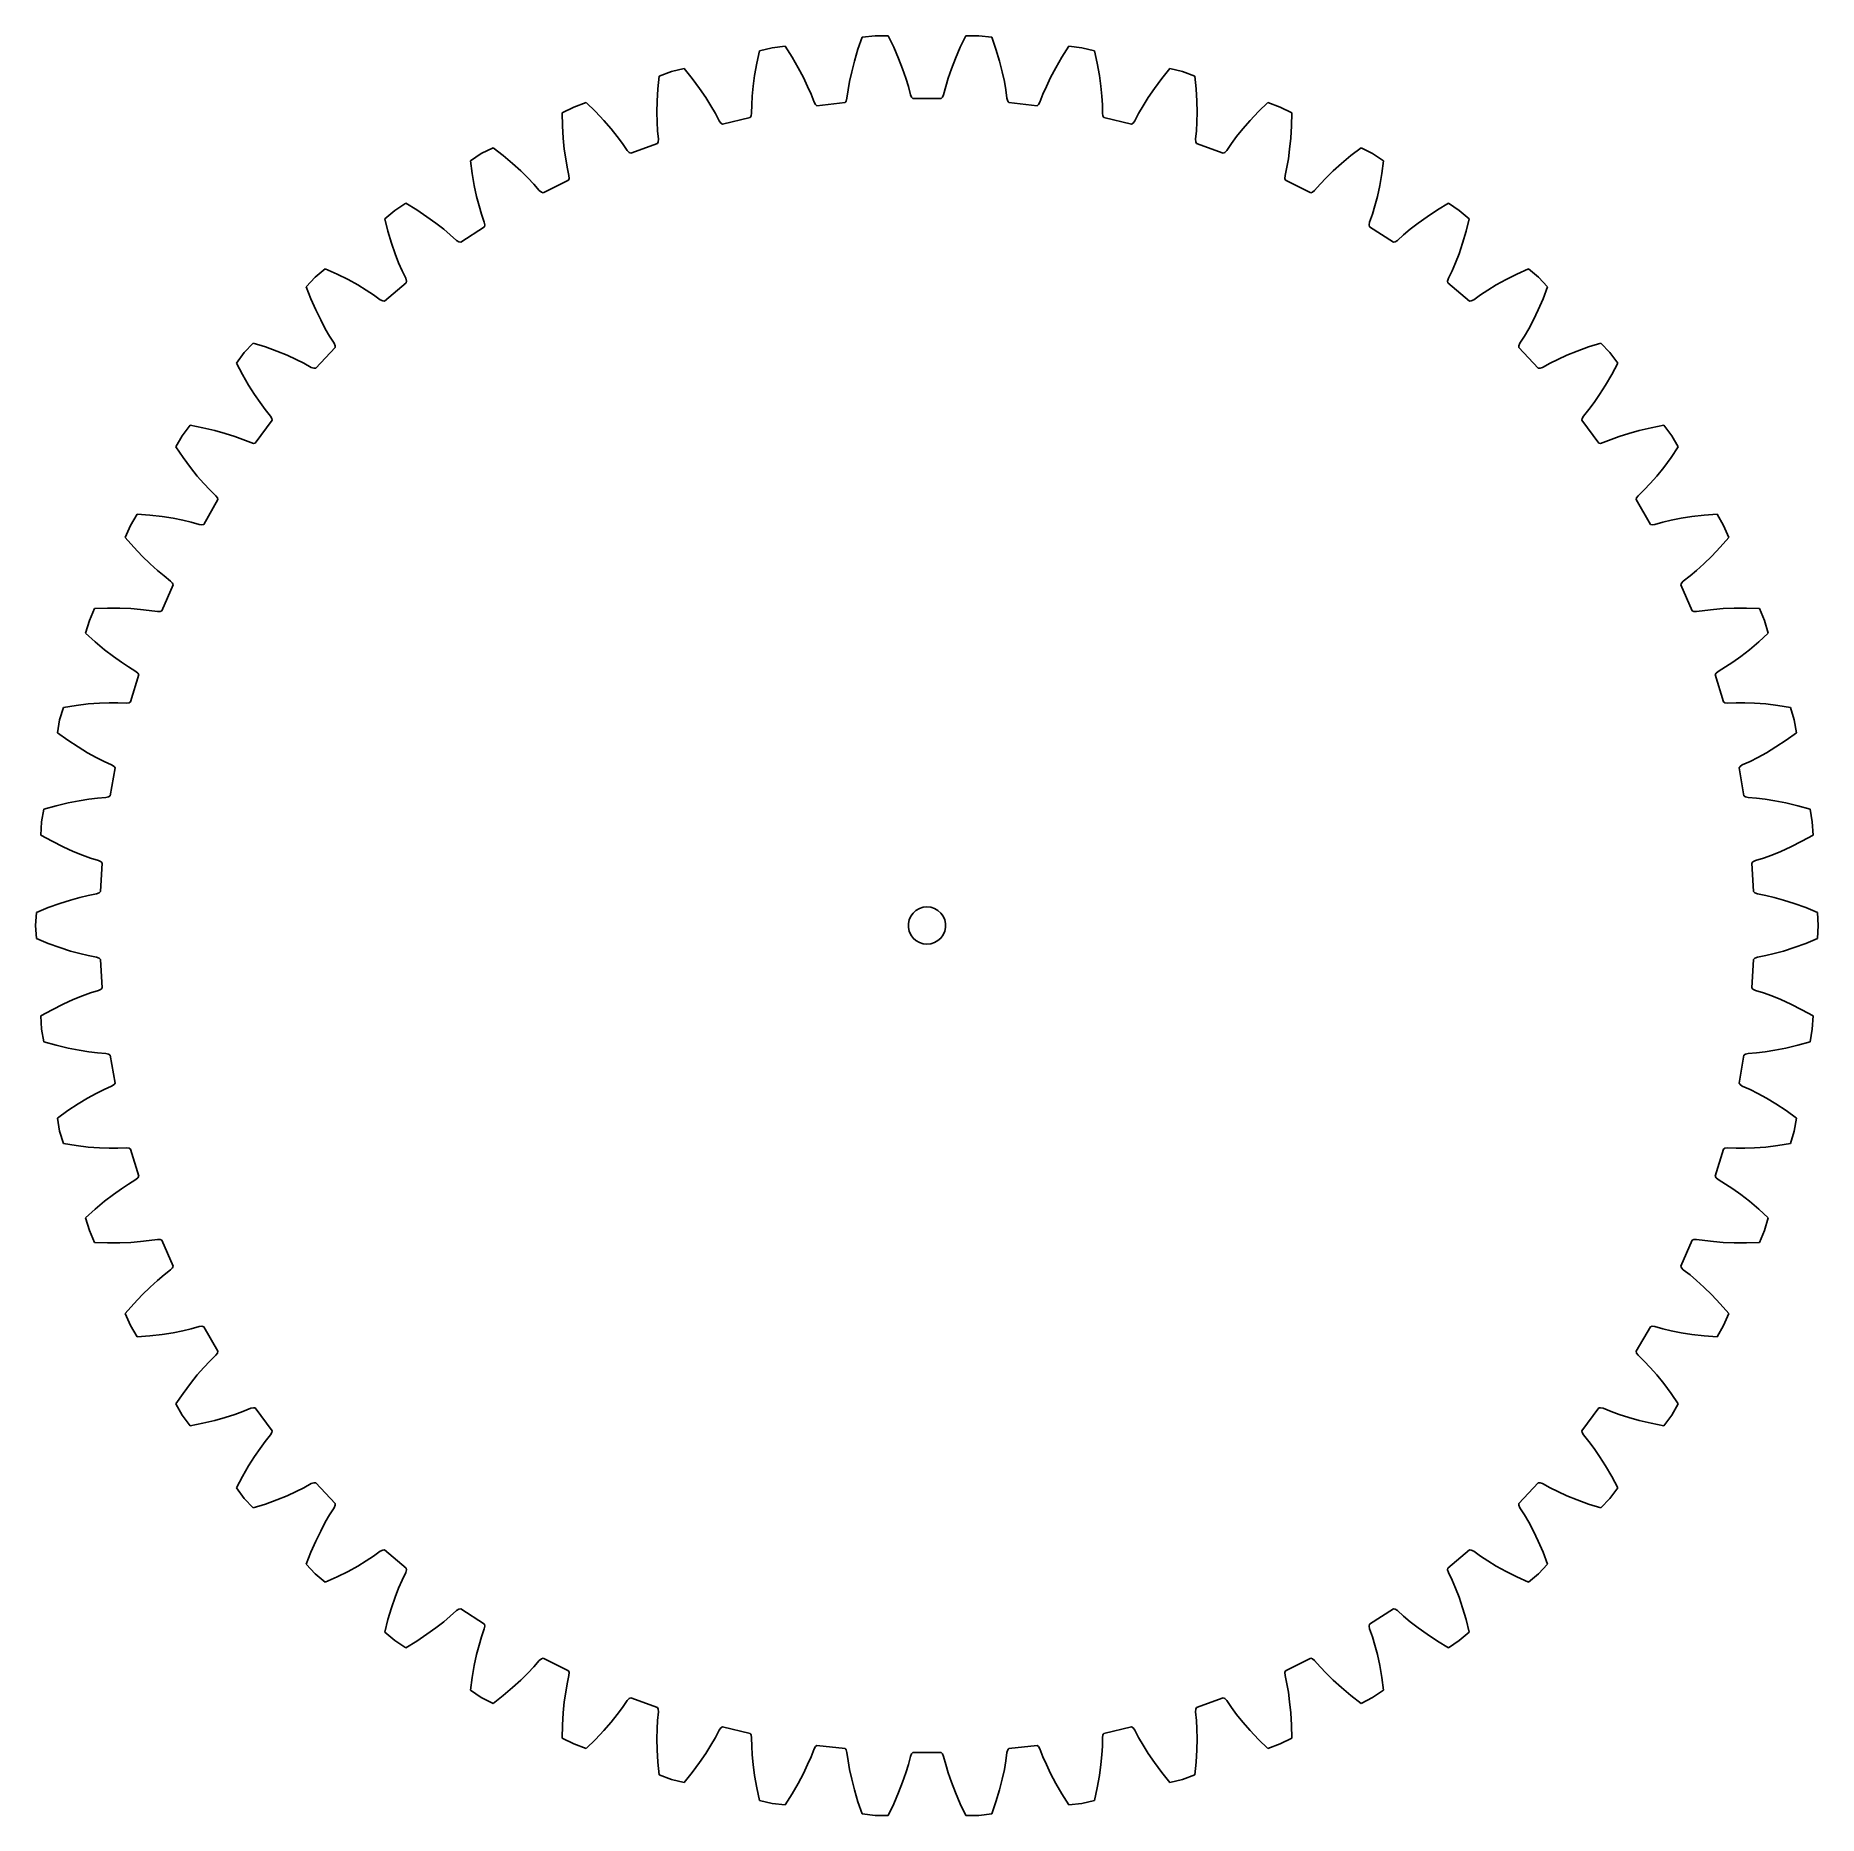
# Model space of a CAD drawing. Extents: x 0 to 143, y 0 to 142.
import ezdxf

# ---------------------------------------------------------------- set-up
doc = ezdxf.new("R2010")
doc.units = 0

msp = doc.modelspace()

# ---------------------------------------------------------------- linework, layer by layer
for p, q in [((58.92, 141.4), (57.9, 141.16)), ((59.96, 141.52), (58.92, 141.4)), ((60.51, 140.65), (59.96, 141.52)), ((65.78, 141.27), (65.5, 140.33)), ((66.12, 142.24), (65.78, 141.27)), ((67.16, 142.36), (66.12, 142.24)), ((68.2, 142.36), (67.16, 142.36)), ((68.65, 141.43), (68.2, 142.36)), ((69.03, 140.53), (68.65, 141.43)), ((73.96, 141.43), (73.57, 140.53)), ((74.4, 142.36), (73.96, 141.43)), ((75.45, 142.36), (74.4, 142.36)), ((76.49, 142.24), (75.45, 142.36)), ((76.82, 141.27), (76.49, 142.24)), ((77.1, 140.33), (76.82, 141.27)), ((82.64, 141.52), (82.1, 140.65)), ((83.68, 141.4), (82.64, 141.52)), ((84.7, 141.16), (83.68, 141.4)), ((57.68, 140.15), (57.51, 139.18)), ((57.9, 141.16), (57.68, 140.15)), ((61, 139.8), (60.51, 140.65)), ((61.41, 139.01), (61, 139.8)), ((65.5, 140.33), (65.28, 139.47)), ((69.35, 139.7), (69.03, 140.53)), ((73.57, 140.53), (73.25, 139.7)), ((77.32, 139.47), (77.1, 140.33)), ((81.6, 139.8), (81.19, 139.01)), ((82.1, 140.65), (81.6, 139.8)), ((84.92, 140.15), (84.7, 141.16)), ((85.09, 139.18), (84.92, 140.15)), ((49.87, 139.13), (49.77, 138.11)), ((50.85, 139.49), (49.87, 139.13)), ((51.87, 139.73), (50.85, 139.49)), ((52.52, 138.93), (51.87, 139.73)), ((53.1, 138.14), (52.52, 138.93)), ((57.51, 139.18), (57.39, 138.31)), ((61.75, 138.3), (61.41, 139.01)), ((65.11, 138.7), (64.99, 138.02)), ((65.28, 139.47), (65.11, 138.7)), ((69.61, 138.96), (69.35, 139.7)), ((69.81, 138.3), (69.61, 138.96)), ((72.99, 138.96), (72.8, 138.3)), ((73.25, 139.7), (72.99, 138.96)), ((77.49, 138.7), (77.32, 139.47)), ((77.61, 138.02), (77.49, 138.7)), ((81.19, 139.01), (80.85, 138.3)), ((85.21, 138.31), (85.09, 139.18)), ((90.09, 138.93), (89.5, 138.14)), ((90.73, 139.73), (90.09, 138.93)), ((91.75, 139.49), (90.73, 139.73)), ((92.73, 139.13), (91.75, 139.49)), ((92.83, 138.11), (92.73, 139.13)), ((44.04, 137.01), (43.06, 136.65)), ((44.78, 136.29), (44.04, 137.01)), ((49.71, 137.12), (49.7, 136.24)), ((49.77, 138.11), (49.71, 137.12)), ((53.6, 137.41), (53.1, 138.14)), ((54.02, 136.74), (53.6, 137.41)), ((57.32, 137.52), (57.28, 136.83)), ((57.39, 138.31), (57.32, 137.52)), ((62.03, 137.67), (61.75, 138.3)), ((62.27, 137.04), (62.03, 137.67)), ((62.38, 136.85), (62.27, 137.04)), ((64.75, 137.02), (62.49, 136.76)), ((64.84, 137.13), (64.75, 137.02)), ((64.9, 137.35), (64.84, 137.13)), ((64.99, 138.02), (64.9, 137.35)), ((69.98, 137.64), (69.81, 138.3)), ((70.06, 137.44), (69.98, 137.64)), ((70.16, 137.34), (70.06, 137.44)), ((72.44, 137.34), (70.16, 137.34)), ((72.54, 137.44), (72.44, 137.34)), ((72.63, 137.64), (72.54, 137.44)), ((72.8, 138.3), (72.63, 137.64)), ((77.7, 137.35), (77.61, 138.02)), ((77.76, 137.13), (77.7, 137.35)), ((77.85, 137.02), (77.76, 137.13)), ((80.11, 136.76), (77.85, 137.02)), ((80.33, 137.04), (80.22, 136.85)), ((80.58, 137.67), (80.33, 137.04)), ((80.85, 138.3), (80.58, 137.67)), ((85.29, 137.52), (85.21, 138.31)), ((85.33, 136.83), (85.29, 137.52)), ((89, 137.41), (88.58, 136.74)), ((89.5, 138.14), (89, 137.41)), ((92.89, 137.12), (92.83, 138.11)), ((92.91, 136.24), (92.89, 137.12)), ((98.56, 137.01), (97.83, 136.29)), ((99.54, 136.65), (98.56, 137.01)), ((43.06, 136.65), (42.13, 136.18)), ((42.13, 136.18), (42.15, 135.15)), ((45.45, 135.57), (44.78, 136.29)), ((46.04, 134.91), (45.45, 135.57)), ((49.7, 136.24), (49.71, 135.45)), ((54.37, 136.14), (54.02, 136.74)), ((54.68, 135.54), (54.37, 136.14)), ((54.82, 135.37), (54.68, 135.54)), ((57.15, 135.82), (54.94, 135.29)), ((57.23, 135.94), (57.15, 135.82)), ((57.26, 136.16), (57.23, 135.94)), ((57.28, 136.83), (57.26, 136.16)), ((62.49, 136.76), (62.38, 136.85)), ((80.22, 136.85), (80.11, 136.76)), ((85.34, 136.16), (85.33, 136.83)), ((85.38, 135.94), (85.34, 136.16)), ((85.45, 135.82), (85.38, 135.94)), ((87.67, 135.29), (85.45, 135.82)), ((87.92, 135.54), (87.78, 135.37)), ((88.23, 136.14), (87.92, 135.54)), ((88.58, 136.74), (88.23, 136.14)), ((92.89, 135.45), (92.91, 136.24)), ((97.15, 135.57), (96.57, 134.91)), ((97.83, 136.29), (97.15, 135.57)), ((100.48, 136.18), (99.54, 136.65)), ((100.46, 135.15), (100.48, 136.18)), ((42.15, 135.15), (42.2, 134.17)), ((42.2, 134.17), (42.29, 133.29)), ((46.53, 134.29), (46.04, 134.91)), ((46.94, 133.74), (46.53, 134.29)), ((49.71, 135.45), (49.75, 134.76)), ((49.75, 134.76), (49.82, 134.09)), ((49.82, 134.09), (49.8, 133.86)), ((54.94, 135.29), (54.82, 135.37)), ((87.78, 135.37), (87.67, 135.29)), ((92.79, 134.09), (92.85, 134.76)), ((92.8, 133.86), (92.79, 134.09)), ((92.85, 134.76), (92.89, 135.45)), ((96.07, 134.29), (95.66, 133.74)), ((96.57, 134.91), (96.07, 134.29)), ((100.31, 133.29), (100.4, 134.17)), ((100.4, 134.17), (100.46, 135.15)), ((35.65, 132.93), (34.78, 132.35)), ((36.59, 133.4), (35.65, 132.93)), ((37.4, 132.77), (36.59, 133.4)), ((38.15, 132.14), (37.4, 132.77)), ((42.29, 133.29), (42.4, 132.51)), ((47.32, 133.18), (46.94, 133.74)), ((47.48, 133.02), (47.32, 133.18)), ((47.6, 132.96), (47.48, 133.02)), ((49.74, 133.74), (47.6, 132.96)), ((49.8, 133.86), (49.74, 133.74)), ((92.86, 133.74), (92.8, 133.86)), ((95, 132.96), (92.86, 133.74)), ((95.12, 133.02), (95, 132.96)), ((95.28, 133.18), (95.12, 133.02)), ((95.66, 133.74), (95.28, 133.18)), ((100.21, 132.51), (100.31, 133.29)), ((105.21, 132.77), (104.45, 132.14)), ((106.02, 133.4), (105.21, 132.77)), ((106.95, 132.93), (106.02, 133.4)), ((107.83, 132.35), (106.95, 132.93)), ((34.78, 132.35), (34.92, 131.34)), ((34.92, 131.34), (35.09, 130.37)), ((38.81, 131.54), (38.15, 132.14)), ((39.37, 130.99), (38.81, 131.54)), ((42.4, 132.51), (42.52, 131.83)), ((42.52, 131.83), (42.66, 131.17)), ((99.94, 131.17), (100.09, 131.83)), ((100.09, 131.83), (100.21, 132.51)), ((103.79, 131.54), (103.23, 130.99)), ((104.45, 132.14), (103.79, 131.54)), ((107.52, 130.37), (107.69, 131.34)), ((107.69, 131.34), (107.83, 132.35)), ((35.09, 130.37), (35.27, 129.5)), ((39.85, 130.49), (39.37, 130.99)), ((40.29, 129.98), (39.85, 130.49)), ((40.46, 129.83), (40.29, 129.98)), ((40.59, 129.79), (40.46, 129.83)), ((42.63, 130.81), (40.59, 129.79)), ((42.67, 130.94), (42.63, 130.81)), ((42.66, 131.17), (42.67, 130.94)), ((99.93, 130.94), (99.94, 131.17)), ((99.98, 130.81), (99.93, 130.94)), ((102.01, 129.79), (99.98, 130.81)), ((102.14, 129.83), (102.01, 129.79)), ((102.31, 129.98), (102.14, 129.83)), ((102.76, 130.49), (102.31, 129.98)), ((103.23, 130.99), (102.76, 130.49)), ((107.33, 129.5), (107.52, 130.37)), ((28.72, 128.37), (27.92, 127.7)), ((29.6, 128.95), (28.72, 128.37)), ((30.48, 128.42), (29.6, 128.95)), ((31.3, 127.88), (30.48, 128.42)), ((35.27, 129.5), (35.47, 128.74)), ((35.47, 128.74), (35.67, 128.08)), ((106.93, 128.08), (107.13, 128.74)), ((107.13, 128.74), (107.33, 129.5)), ((112.13, 128.42), (111.3, 127.88)), ((113.01, 128.95), (112.13, 128.42)), ((113.88, 128.37), (113.01, 128.95)), ((114.68, 127.7), (113.88, 128.37)), ((27.92, 127.7), (28.18, 126.71)), ((32.02, 127.36), (31.3, 127.88)), ((32.64, 126.88), (32.02, 127.36)), ((35.9, 127.08), (34, 125.83)), ((35.67, 128.08), (35.89, 127.44)), ((35.89, 127.44), (35.93, 127.22)), ((35.93, 127.22), (35.9, 127.08)), ((106.68, 127.22), (106.71, 127.44)), ((106.7, 127.08), (106.68, 127.22)), ((108.61, 125.83), (106.7, 127.08)), ((106.71, 127.44), (106.93, 128.08)), ((110.58, 127.36), (109.96, 126.88)), ((111.3, 127.88), (110.58, 127.36)), ((114.43, 126.71), (114.68, 127.7)), ((28.18, 126.71), (28.46, 125.76)), ((28.46, 125.76), (28.75, 124.92)), ((33.17, 126.43), (32.64, 126.88)), ((33.67, 125.98), (33.17, 126.43)), ((33.86, 125.86), (33.67, 125.98)), ((34, 125.83), (33.86, 125.86)), ((108.74, 125.86), (108.61, 125.83)), ((108.93, 125.98), (108.74, 125.86)), ((109.43, 126.43), (108.93, 125.98)), ((109.96, 126.88), (109.43, 126.43)), ((113.86, 124.92), (114.14, 125.76)), ((114.14, 125.76), (114.43, 126.71)), ((28.75, 124.92), (29.03, 124.19)), ((29.03, 124.19), (29.31, 123.55)), ((113.3, 123.55), (113.57, 124.19)), ((113.57, 124.19), (113.86, 124.92)), ((22.37, 123.04), (21.65, 122.28)), ((23.17, 123.72), (22.37, 123.04)), ((24.11, 123.29), (23.17, 123.72)), ((24.99, 122.85), (24.11, 123.29)), ((25.76, 122.42), (24.99, 122.85)), ((29.31, 123.55), (29.6, 122.95)), ((29.6, 122.95), (29.66, 122.73)), ((29.66, 122.73), (29.65, 122.59)), ((112.94, 122.73), (113.01, 122.95)), ((112.96, 122.59), (112.94, 122.73)), ((113.01, 122.95), (113.3, 123.55)), ((117.62, 122.85), (116.84, 122.42)), ((118.49, 123.29), (117.62, 122.85)), ((119.43, 123.72), (118.49, 123.29)), ((120.23, 123.04), (119.43, 123.72)), ((120.95, 122.28), (120.23, 123.04)), ((21.65, 122.28), (22.02, 121.32)), ((22.02, 121.32), (22.41, 120.42)), ((26.44, 122.01), (25.76, 122.42)), ((27.02, 121.63), (26.44, 122.01)), ((27.57, 121.24), (27.02, 121.63)), ((27.77, 121.14), (27.57, 121.24)), ((29.65, 122.59), (27.9, 121.13)), ((114.7, 121.13), (112.96, 122.59)), ((115.04, 121.24), (114.84, 121.14)), ((115.59, 121.63), (115.04, 121.24)), ((116.16, 122.01), (115.59, 121.63)), ((116.84, 122.42), (116.16, 122.01)), ((120.19, 120.42), (120.58, 121.32)), ((120.58, 121.32), (120.95, 122.28)), ((22.41, 120.42), (22.8, 119.62)), ((27.9, 121.13), (27.77, 121.14)), ((114.84, 121.14), (114.7, 121.13)), ((119.81, 119.62), (120.19, 120.42)), ((22.8, 119.62), (23.16, 118.92)), ((23.16, 118.92), (23.51, 118.32)), ((119.09, 118.32), (119.44, 118.92)), ((119.44, 118.92), (119.81, 119.62)), ((16.68, 117.01), (16.06, 116.17)), ((17.4, 117.77), (16.68, 117.01)), ((18.38, 117.46), (17.4, 117.77)), ((19.3, 117.12), (18.38, 117.46)), ((20.12, 116.79), (19.3, 117.12)), ((23.96, 117.41), (22.4, 115.75)), ((23.51, 118.32), (23.87, 117.75)), ((23.87, 117.75), (23.96, 117.55)), ((23.96, 117.55), (23.96, 117.41)), ((118.64, 117.41), (118.65, 117.55)), ((120.2, 115.75), (118.64, 117.41)), ((118.65, 117.55), (118.73, 117.75)), ((118.73, 117.75), (119.09, 118.32)), ((123.3, 117.12), (122.48, 116.79)), ((124.23, 117.46), (123.3, 117.12)), ((125.2, 117.77), (124.23, 117.46)), ((125.92, 117.01), (125.2, 117.77)), ((126.55, 116.17), (125.92, 117.01)), ((16.06, 116.17), (16.54, 115.26)), ((20.84, 116.46), (20.12, 116.79)), ((21.46, 116.15), (20.84, 116.46)), ((22.05, 115.82), (21.46, 116.15)), ((22.26, 115.75), (22.05, 115.82)), ((22.4, 115.75), (22.26, 115.75)), ((120.34, 115.75), (120.2, 115.75)), ((120.55, 115.82), (120.34, 115.75)), ((121.14, 116.15), (120.55, 115.82)), ((121.76, 116.46), (121.14, 116.15)), ((122.48, 116.79), (121.76, 116.46)), ((126.07, 115.26), (126.55, 116.17)), ((16.54, 115.26), (17.03, 114.41)), ((17.03, 114.41), (17.5, 113.66)), ((125.1, 113.66), (125.58, 114.41)), ((125.58, 114.41), (126.07, 115.26)), ((17.5, 113.66), (17.95, 113.01)), ((17.95, 113.01), (18.36, 112.46)), ((124.24, 112.46), (124.66, 113.01)), ((124.66, 113.01), (125.1, 113.66)), ((18.91, 111.6), (17.55, 109.77)), ((18.36, 112.46), (18.78, 111.93)), ((18.78, 111.93), (18.89, 111.74)), ((18.89, 111.74), (18.91, 111.6)), ((123.69, 111.6), (123.71, 111.74)), ((125.05, 109.77), (123.69, 111.6)), ((123.71, 111.74), (123.82, 111.93)), ((123.82, 111.93), (124.24, 112.46)), ((11.73, 110.36), (11.21, 109.46)), ((12.35, 111.2), (11.73, 110.36)), ((13.36, 111), (12.35, 111.2)), ((14.32, 110.78), (13.36, 111)), ((15.17, 110.54), (14.32, 110.78)), ((15.93, 110.3), (15.17, 110.54)), ((16.57, 110.06), (15.93, 110.3)), ((17.2, 109.81), (16.57, 110.06)), ((17.42, 109.75), (17.2, 109.81)), ((125.4, 109.81), (125.19, 109.75)), ((126.03, 110.06), (125.4, 109.81)), ((126.68, 110.3), (126.03, 110.06)), ((127.43, 110.54), (126.68, 110.3)), ((128.28, 110.78), (127.43, 110.54)), ((129.24, 111), (128.28, 110.78)), ((130.25, 111.2), (129.24, 111)), ((130.87, 110.36), (130.25, 111.2)), ((131.4, 109.46), (130.87, 110.36)), ((11.21, 109.46), (11.79, 108.61)), ((11.79, 108.61), (12.38, 107.82)), ((17.55, 109.77), (17.42, 109.75)), ((125.19, 109.75), (125.05, 109.77)), ((130.23, 107.82), (130.82, 108.61)), ((130.82, 108.61), (131.4, 109.46)), ((12.38, 107.82), (12.93, 107.13)), ((12.93, 107.13), (13.45, 106.53)), ((129.15, 106.53), (129.67, 107.13)), ((129.67, 107.13), (130.23, 107.82)), ((13.45, 106.53), (13.93, 106.03)), ((13.93, 106.03), (14.41, 105.56)), ((14.41, 105.56), (14.54, 105.38)), ((128.06, 105.38), (128.2, 105.56)), ((128.2, 105.56), (128.68, 106.03)), ((128.68, 106.03), (129.15, 106.53)), ((14.58, 105.25), (13.44, 103.27)), ((14.54, 105.38), (14.58, 105.25)), ((128.03, 105.25), (128.06, 105.38)), ((129.17, 103.27), (128.03, 105.25)), ((7.58, 103.18), (7.17, 102.22)), ((8.11, 104.09), (7.58, 103.18)), ((9.13, 104.01), (8.11, 104.09)), ((10.11, 103.89), (9.13, 104.01)), ((10.99, 103.76), (10.11, 103.89)), ((11.76, 103.6), (10.99, 103.76)), ((12.43, 103.44), (11.76, 103.6)), ((13.08, 103.26), (12.43, 103.44)), ((13.3, 103.24), (13.08, 103.26)), ((13.44, 103.27), (13.3, 103.24)), ((129.3, 103.24), (129.17, 103.27)), ((129.52, 103.26), (129.3, 103.24)), ((130.17, 103.44), (129.52, 103.26)), ((130.84, 103.6), (130.17, 103.44)), ((131.62, 103.76), (130.84, 103.6)), ((132.49, 103.89), (131.62, 103.76)), ((133.47, 104.01), (132.49, 103.89)), ((134.5, 104.09), (133.47, 104.01)), ((135.02, 103.18), (134.5, 104.09)), ((135.43, 102.22), (135.02, 103.18)), ((7.17, 102.22), (7.85, 101.45)), ((7.85, 101.45), (8.52, 100.73)), ((134.08, 100.73), (134.76, 101.45)), ((134.76, 101.45), (135.43, 102.22)), ((8.52, 100.73), (9.15, 100.11)), ((9.15, 100.11), (9.74, 99.58)), ((132.86, 99.58), (133.45, 100.11)), ((133.45, 100.11), (134.08, 100.73)), ((9.74, 99.58), (10.27, 99.14)), ((11, 98.43), (10.1, 96.34)), ((10.27, 99.14), (10.8, 98.72)), ((10.8, 98.72), (10.95, 98.56)), ((10.95, 98.56), (11, 98.43)), ((131.6, 98.43), (131.65, 98.56)), ((132.5, 96.34), (131.6, 98.43)), ((131.65, 98.56), (131.8, 98.72)), ((131.8, 98.72), (132.34, 99.14)), ((132.34, 99.14), (132.86, 99.58)), ((4.3, 95.57), (4, 94.56)), ((4.71, 96.53), (4.3, 95.57)), ((5.74, 96.57), (4.71, 96.53)), ((6.73, 96.57), (5.74, 96.57)), ((7.61, 96.53), (6.73, 96.57)), ((8.4, 96.47), (7.61, 96.53)), ((9.08, 96.39), (8.4, 96.47)), ((9.75, 96.29), (9.08, 96.39)), ((9.97, 96.29), (9.75, 96.29)), ((10.1, 96.34), (9.97, 96.29)), ((132.63, 96.29), (132.5, 96.34)), ((132.85, 96.29), (132.63, 96.29)), ((133.52, 96.39), (132.85, 96.29)), ((134.21, 96.47), (133.52, 96.39)), ((134.99, 96.53), (134.21, 96.47)), ((135.88, 96.57), (134.99, 96.53)), ((136.86, 96.57), (135.88, 96.57)), ((137.89, 96.53), (136.86, 96.57)), ((138.3, 95.57), (137.89, 96.53)), ((138.6, 94.56), (138.3, 95.57)), ((4, 94.56), (4.76, 93.87)), ((137.84, 93.87), (138.6, 94.56)), ((4.76, 93.87), (5.51, 93.24)), ((5.51, 93.24), (6.22, 92.7)), ((6.22, 92.7), (6.86, 92.24)), ((135.75, 92.24), (136.39, 92.7)), ((136.39, 92.7), (137.09, 93.24)), ((137.09, 93.24), (137.84, 93.87)), ((6.86, 92.24), (7.43, 91.86)), ((7.43, 91.86), (8.01, 91.51)), ((8.01, 91.51), (8.18, 91.37)), ((8.18, 91.37), (8.25, 91.25)), ((134.35, 91.25), (134.42, 91.37)), ((134.42, 91.37), (134.59, 91.51)), ((134.59, 91.51), (135.17, 91.86)), ((135.17, 91.86), (135.75, 92.24)), ((8.25, 91.25), (7.6, 89.06)), ((135.01, 89.06), (134.35, 91.25)), ((2.22, 88.63), (1.92, 87.62)), ((3.24, 88.79), (2.22, 88.63)), ((4.21, 88.9), (3.24, 88.79)), ((5.1, 88.97), (4.21, 88.9)), ((5.89, 89), (5.1, 88.97)), ((6.58, 89), (5.89, 89)), ((7.25, 88.97), (6.58, 89)), ((7.47, 89), (7.25, 88.97)), ((7.6, 89.06), (7.47, 89)), ((135.13, 89), (135.01, 89.06)), ((135.35, 88.97), (135.13, 89)), ((136.03, 89), (135.35, 88.97)), ((136.72, 89), (136.03, 89)), ((137.5, 88.97), (136.72, 89)), ((138.39, 88.9), (137.5, 88.97)), ((139.37, 88.79), (138.39, 88.9)), ((140.38, 88.63), (139.37, 88.79)), ((140.68, 87.62), (140.38, 88.63)), ((1.92, 87.62), (1.74, 86.59)), ((140.86, 86.59), (140.68, 87.62)), ((1.74, 86.59), (2.58, 86)), ((2.58, 86), (3.4, 85.46)), ((139.2, 85.46), (140.03, 86)), ((140.03, 86), (140.86, 86.59)), ((3.4, 85.46), (4.16, 85)), ((4.16, 85), (4.85, 84.62)), ((4.85, 84.62), (5.47, 84.31)), ((5.47, 84.31), (6.08, 84.03)), ((136.52, 84.03), (137.14, 84.31)), ((137.14, 84.31), (137.75, 84.62)), ((137.75, 84.62), (138.45, 85)), ((138.45, 85), (139.2, 85.46)), ((6.35, 83.79), (5.95, 81.55)), ((6.08, 84.03), (6.27, 83.9)), ((6.27, 83.9), (6.35, 83.79)), ((136.26, 83.79), (136.34, 83.9)), ((136.65, 81.55), (136.26, 83.79)), ((136.34, 83.9), (136.52, 84.03)), ((4.26, 81.28), (3.48, 81.16)), ((4.95, 81.36), (4.26, 81.28)), ((5.62, 81.42), (4.95, 81.36)), ((5.84, 81.47), (5.62, 81.42)), ((5.95, 81.55), (5.84, 81.47)), ((136.77, 81.47), (136.65, 81.55)), ((136.98, 81.42), (136.77, 81.47)), ((137.66, 81.36), (136.98, 81.42)), ((138.34, 81.28), (137.66, 81.36)), ((139.12, 81.16), (138.34, 81.28)), ((0.66, 80.49), (0.48, 79.46)), ((1.65, 80.76), (0.66, 80.49)), ((2.61, 80.99), (1.65, 80.76)), ((3.48, 81.16), (2.61, 80.99)), ((139.99, 80.99), (139.12, 81.16)), ((140.95, 80.76), (139.99, 80.99)), ((141.94, 80.49), (140.95, 80.76)), ((142.12, 79.46), (141.94, 80.49)), ((0.48, 79.46), (0.42, 78.41)), ((142.18, 78.41), (142.12, 79.46)), ((0.42, 78.41), (1.32, 77.92)), ((1.32, 77.92), (2.2, 77.48)), ((2.2, 77.48), (3.01, 77.11)), ((3.01, 77.11), (3.74, 76.81)), ((138.87, 76.81), (139.6, 77.11)), ((139.6, 77.11), (140.4, 77.48)), ((140.4, 77.48), (141.28, 77.92)), ((141.28, 77.92), (142.18, 78.41)), ((3.74, 76.81), (4.39, 76.57)), ((4.39, 76.57), (5.03, 76.37)), ((5.03, 76.37), (5.23, 76.27)), ((5.32, 76.16), (5.19, 73.89)), ((5.23, 76.27), (5.32, 76.16)), ((137.28, 76.16), (137.37, 76.27)), ((137.41, 73.89), (137.28, 76.16)), ((137.37, 76.27), (137.57, 76.37)), ((137.57, 76.37), (138.22, 76.57)), ((138.22, 76.57), (138.87, 76.81)), ((1.94, 72.95), (1.01, 72.61)), ((2.78, 73.22), (1.94, 72.95)), ((3.54, 73.43), (2.78, 73.22)), ((4.21, 73.59), (3.54, 73.43)), ((4.88, 73.72), (4.21, 73.59)), ((5.09, 73.8), (4.88, 73.72)), ((5.19, 73.89), (5.09, 73.8)), ((137.52, 73.8), (137.41, 73.89)), ((137.73, 73.72), (137.52, 73.8)), ((138.39, 73.59), (137.73, 73.72)), ((139.06, 73.43), (138.39, 73.59)), ((139.82, 73.22), (139.06, 73.43)), ((140.67, 72.95), (139.82, 73.22)), ((141.59, 72.61), (140.67, 72.95)), ((0.06, 72.23), (0, 71.18)), ((1.01, 72.61), (0.06, 72.23)), ((69.81, 71.34), (69.87, 71.64)), ((69.81, 71.02), (69.81, 71.34)), ((69.87, 71.64), (70, 71.93)), ((70, 71.93), (70.19, 72.18)), ((70.19, 72.18), (70.42, 72.39)), ((70.42, 72.39), (70.69, 72.55)), ((70.69, 72.55), (70.99, 72.65)), ((70.99, 72.65), (71.3, 72.68)), ((71.3, 72.68), (71.61, 72.65)), ((71.61, 72.65), (71.91, 72.55)), ((71.91, 72.55), (72.18, 72.39)), ((72.18, 72.39), (72.42, 72.18)), ((72.42, 72.18), (72.6, 71.93)), ((72.6, 71.93), (72.73, 71.64)), ((72.73, 71.64), (72.79, 71.34)), ((72.79, 71.34), (72.79, 71.02)), ((142.54, 72.23), (141.59, 72.61)), ((142.6, 71.18), (142.54, 72.23)), ((0, 71.18), (0.06, 70.14)), ((0.06, 70.14), (1.01, 69.75)), ((69.87, 70.72), (69.81, 71.02)), ((70, 70.43), (69.87, 70.72)), ((70.19, 70.18), (70, 70.43)), ((70.42, 69.97), (70.19, 70.18)), ((70.69, 69.81), (70.42, 69.97)), ((72.18, 69.97), (71.91, 69.81)), ((72.42, 70.18), (72.18, 69.97)), ((72.6, 70.43), (72.42, 70.18)), ((72.73, 70.72), (72.6, 70.43)), ((72.79, 71.02), (72.73, 70.72)), ((141.59, 69.75), (142.54, 70.14)), ((142.54, 70.14), (142.6, 71.18)), ((1.01, 69.75), (1.94, 69.41)), ((1.94, 69.41), (2.78, 69.14)), ((2.78, 69.14), (3.54, 68.93)), ((3.54, 68.93), (4.21, 68.77)), ((4.21, 68.77), (4.88, 68.64)), ((4.88, 68.64), (5.09, 68.56)), ((5.09, 68.56), (5.19, 68.47)), ((5.19, 68.47), (5.32, 66.2)), ((70.99, 69.71), (70.69, 69.81)), ((71.3, 69.68), (70.99, 69.71)), ((71.61, 69.71), (71.3, 69.68)), ((71.91, 69.81), (71.61, 69.71)), ((137.28, 66.2), (137.41, 68.47)), ((137.41, 68.47), (137.52, 68.56)), ((137.52, 68.56), (137.73, 68.64)), ((137.73, 68.64), (138.39, 68.77)), ((138.39, 68.77), (139.06, 68.93)), ((139.06, 68.93), (139.82, 69.14)), ((139.82, 69.14), (140.67, 69.41)), ((140.67, 69.41), (141.59, 69.75)), ((4.39, 65.79), (3.74, 65.55)), ((5.03, 65.99), (4.39, 65.79)), ((5.23, 66.09), (5.03, 65.99)), ((5.32, 66.2), (5.23, 66.09)), ((137.37, 66.09), (137.28, 66.2)), ((137.57, 65.99), (137.37, 66.09)), ((138.22, 65.79), (137.57, 65.99)), ((138.87, 65.55), (138.22, 65.79)), ((1.32, 64.44), (0.42, 63.95)), ((2.2, 64.89), (1.32, 64.44)), ((3.01, 65.25), (2.2, 64.89)), ((3.74, 65.55), (3.01, 65.25)), ((139.6, 65.25), (138.87, 65.55)), ((140.4, 64.89), (139.6, 65.25)), ((141.28, 64.44), (140.4, 64.89)), ((142.18, 63.95), (141.28, 64.44)), ((0.42, 63.95), (0.48, 62.9)), ((0.48, 62.9), (0.66, 61.87)), ((141.94, 61.87), (142.12, 62.9)), ((142.12, 62.9), (142.18, 63.95)), ((0.66, 61.87), (1.65, 61.6)), ((1.65, 61.6), (2.61, 61.37)), ((2.61, 61.37), (3.48, 61.2)), ((139.12, 61.2), (139.99, 61.37)), ((139.99, 61.37), (140.95, 61.6)), ((140.95, 61.6), (141.94, 61.87)), ((3.48, 61.2), (4.26, 61.08)), ((4.26, 61.08), (4.95, 61)), ((4.95, 61), (5.62, 60.95)), ((5.62, 60.95), (5.84, 60.89)), ((5.84, 60.89), (5.95, 60.81)), ((5.95, 60.81), (6.35, 58.57)), ((136.26, 58.57), (136.65, 60.81)), ((136.65, 60.81), (136.77, 60.89)), ((136.77, 60.89), (136.98, 60.95)), ((136.98, 60.95), (137.66, 61)), ((137.66, 61), (138.34, 61.08)), ((138.34, 61.08), (139.12, 61.2)), ((6.35, 58.57), (6.27, 58.46)), ((136.34, 58.46), (136.26, 58.57)), ((4.16, 57.36), (3.4, 56.91)), ((4.85, 57.75), (4.16, 57.36)), ((5.47, 58.06), (4.85, 57.75)), ((6.08, 58.33), (5.47, 58.06)), ((6.27, 58.46), (6.08, 58.33)), ((136.52, 58.33), (136.34, 58.46)), ((137.14, 58.06), (136.52, 58.33)), ((137.75, 57.75), (137.14, 58.06)), ((138.45, 57.36), (137.75, 57.75)), ((139.2, 56.91), (138.45, 57.36)), ((2.58, 56.37), (1.74, 55.77)), ((1.74, 55.77), (1.92, 54.74)), ((3.4, 56.91), (2.58, 56.37)), ((140.03, 56.37), (139.2, 56.91)), ((140.86, 55.77), (140.03, 56.37)), ((140.68, 54.74), (140.86, 55.77)), ((1.92, 54.74), (2.22, 53.73)), ((140.38, 53.73), (140.68, 54.74)), ((2.22, 53.73), (3.24, 53.58)), ((3.24, 53.58), (4.21, 53.46)), ((4.21, 53.46), (5.1, 53.39)), ((5.1, 53.39), (5.89, 53.36)), ((5.89, 53.36), (6.58, 53.36)), ((6.58, 53.36), (7.25, 53.39)), ((7.25, 53.39), (7.47, 53.36)), ((7.47, 53.36), (7.6, 53.3)), ((7.6, 53.3), (8.25, 51.12)), ((134.35, 51.12), (135.01, 53.3)), ((135.01, 53.3), (135.13, 53.36)), ((135.13, 53.36), (135.35, 53.39)), ((135.35, 53.39), (136.03, 53.36)), ((136.03, 53.36), (136.72, 53.36)), ((136.72, 53.36), (137.5, 53.39)), ((137.5, 53.39), (138.39, 53.46)), ((138.39, 53.46), (139.37, 53.58)), ((139.37, 53.58), (140.38, 53.73)), ((6.86, 50.12), (6.22, 49.66)), ((7.43, 50.5), (6.86, 50.12)), ((8.01, 50.85), (7.43, 50.5)), ((8.18, 50.99), (8.01, 50.85)), ((8.25, 51.12), (8.18, 50.99)), ((134.42, 50.99), (134.35, 51.12)), ((134.59, 50.85), (134.42, 50.99)), ((135.17, 50.5), (134.59, 50.85)), ((135.75, 50.12), (135.17, 50.5)), ((136.39, 49.66), (135.75, 50.12)), ((4.76, 48.49), (4, 47.8)), ((5.51, 49.12), (4.76, 48.49)), ((6.22, 49.66), (5.51, 49.12)), ((137.09, 49.12), (136.39, 49.66)), ((137.84, 48.49), (137.09, 49.12)), ((138.6, 47.8), (137.84, 48.49)), ((4, 47.8), (4.3, 46.79)), ((138.3, 46.79), (138.6, 47.8)), ((4.3, 46.79), (4.71, 45.83)), ((4.71, 45.83), (5.74, 45.79)), ((5.74, 45.79), (6.73, 45.79)), ((6.73, 45.79), (7.61, 45.83)), ((7.61, 45.83), (8.4, 45.89)), ((8.4, 45.89), (9.08, 45.97)), ((9.08, 45.97), (9.75, 46.07)), ((9.75, 46.07), (9.97, 46.07)), ((9.97, 46.07), (10.1, 46.02)), ((10.1, 46.02), (11, 43.93)), ((131.6, 43.93), (132.5, 46.02)), ((132.5, 46.02), (132.63, 46.07)), ((132.63, 46.07), (132.85, 46.07)), ((132.85, 46.07), (133.52, 45.97)), ((133.52, 45.97), (134.21, 45.89)), ((134.21, 45.89), (134.99, 45.83)), ((134.99, 45.83), (135.88, 45.79)), ((135.88, 45.79), (136.86, 45.79)), ((136.86, 45.79), (137.89, 45.83)), ((137.89, 45.83), (138.3, 46.79)), ((9.74, 42.78), (9.15, 42.25)), ((10.27, 43.23), (9.74, 42.78)), ((10.8, 43.64), (10.27, 43.23)), ((10.95, 43.8), (10.8, 43.64)), ((11, 43.93), (10.95, 43.8)), ((131.65, 43.8), (131.6, 43.93)), ((131.8, 43.64), (131.65, 43.8)), ((132.34, 43.23), (131.8, 43.64)), ((132.86, 42.78), (132.34, 43.23)), ((133.45, 42.25), (132.86, 42.78)), ((8.52, 41.63), (7.85, 40.92)), ((9.15, 42.25), (8.52, 41.63)), ((134.08, 41.63), (133.45, 42.25)), ((134.76, 40.92), (134.08, 41.63)), ((7.85, 40.92), (7.17, 40.14)), ((7.17, 40.14), (7.58, 39.18)), ((135.43, 40.14), (134.76, 40.92)), ((135.02, 39.18), (135.43, 40.14)), ((7.58, 39.18), (8.11, 38.27)), ((10.11, 38.47), (10.99, 38.61)), ((10.99, 38.61), (11.76, 38.76)), ((11.76, 38.76), (12.43, 38.92)), ((12.43, 38.92), (13.08, 39.1)), ((13.08, 39.1), (13.3, 39.12)), ((13.3, 39.12), (13.44, 39.09)), ((13.44, 39.09), (14.58, 37.12)), ((128.03, 37.12), (129.17, 39.09)), ((129.17, 39.09), (129.3, 39.12)), ((129.3, 39.12), (129.52, 39.1)), ((129.52, 39.1), (130.17, 38.92)), ((130.17, 38.92), (130.84, 38.76)), ((130.84, 38.76), (131.62, 38.61)), ((131.62, 38.61), (132.49, 38.47)), ((134.5, 38.27), (135.02, 39.18)), ((8.11, 38.27), (9.13, 38.35)), ((9.13, 38.35), (10.11, 38.47)), ((14.58, 37.12), (14.54, 36.98)), ((128.06, 36.98), (128.03, 37.12)), ((132.49, 38.47), (133.47, 38.35)), ((133.47, 38.35), (134.5, 38.27)), ((13.45, 35.83), (12.93, 35.23)), ((13.93, 36.33), (13.45, 35.83)), ((14.41, 36.8), (13.93, 36.33)), ((14.54, 36.98), (14.41, 36.8)), ((128.2, 36.8), (128.06, 36.98)), ((128.68, 36.33), (128.2, 36.8)), ((129.15, 35.83), (128.68, 36.33)), ((129.67, 35.23), (129.15, 35.83)), ((12.38, 34.54), (11.79, 33.75)), ((12.93, 35.23), (12.38, 34.54)), ((130.23, 34.54), (129.67, 35.23)), ((130.82, 33.75), (130.23, 34.54)), ((11.79, 33.75), (11.21, 32.91)), ((11.21, 32.91), (11.73, 32)), ((131.4, 32.91), (130.82, 33.75)), ((130.87, 32), (131.4, 32.91)), ((11.73, 32), (12.35, 31.16)), ((13.36, 31.36), (14.32, 31.59)), ((14.32, 31.59), (15.17, 31.82)), ((15.17, 31.82), (15.93, 32.06)), ((15.93, 32.06), (16.57, 32.3)), ((16.57, 32.3), (17.2, 32.56)), ((17.2, 32.56), (17.42, 32.61)), ((17.42, 32.61), (17.55, 32.59)), ((17.55, 32.59), (18.91, 30.76)), ((123.69, 30.76), (125.05, 32.59)), ((125.05, 32.59), (125.19, 32.61)), ((125.19, 32.61), (125.4, 32.56)), ((125.4, 32.56), (126.03, 32.3)), ((126.03, 32.3), (126.68, 32.06)), ((126.68, 32.06), (127.43, 31.82)), ((127.43, 31.82), (128.28, 31.59)), ((128.28, 31.59), (129.24, 31.36)), ((130.25, 31.16), (130.87, 32)), ((12.35, 31.16), (13.36, 31.36)), ((18.78, 30.43), (18.36, 29.9)), ((18.89, 30.62), (18.78, 30.43)), ((18.91, 30.76), (18.89, 30.62)), ((123.71, 30.62), (123.69, 30.76)), ((123.82, 30.43), (123.71, 30.62)), ((124.24, 29.9), (123.82, 30.43)), ((129.24, 31.36), (130.25, 31.16)), ((17.5, 28.7), (17.03, 27.95)), ((17.95, 29.35), (17.5, 28.7)), ((18.36, 29.9), (17.95, 29.35)), ((124.66, 29.35), (124.24, 29.9)), ((125.1, 28.7), (124.66, 29.35)), ((125.58, 27.95), (125.1, 28.7)), ((16.54, 27.1), (16.06, 26.19)), ((17.03, 27.95), (16.54, 27.1)), ((126.07, 27.1), (125.58, 27.95)), ((126.55, 26.19), (126.07, 27.1)), ((16.06, 26.19), (16.68, 25.35)), ((20.12, 25.57), (20.84, 25.9)), ((20.84, 25.9), (21.46, 26.21)), ((21.46, 26.21), (22.05, 26.54)), ((22.05, 26.54), (22.26, 26.61)), ((22.26, 26.61), (22.4, 26.61)), ((22.4, 26.61), (23.96, 24.95)), ((118.64, 24.95), (120.2, 26.61)), ((120.2, 26.61), (120.34, 26.61)), ((120.34, 26.61), (120.55, 26.54)), ((120.55, 26.54), (121.14, 26.21)), ((121.14, 26.21), (121.76, 25.9)), ((121.76, 25.9), (122.48, 25.57)), ((125.92, 25.35), (126.55, 26.19)), ((16.68, 25.35), (17.4, 24.59)), ((17.4, 24.59), (18.38, 24.9)), ((18.38, 24.9), (19.3, 25.24)), ((19.3, 25.24), (20.12, 25.57)), ((23.87, 24.61), (23.51, 24.04)), ((23.96, 24.81), (23.87, 24.61)), ((23.96, 24.95), (23.96, 24.81)), ((118.65, 24.81), (118.64, 24.95)), ((118.73, 24.61), (118.65, 24.81)), ((119.09, 24.04), (118.73, 24.61)), ((122.48, 25.57), (123.3, 25.24)), ((123.3, 25.24), (124.23, 24.9)), ((124.23, 24.9), (125.2, 24.59)), ((125.2, 24.59), (125.92, 25.35)), ((23.16, 23.44), (22.8, 22.74)), ((23.51, 24.04), (23.16, 23.44)), ((119.44, 23.44), (119.09, 24.04)), ((119.81, 22.74), (119.44, 23.44)), ((22.41, 21.94), (22.02, 21.04)), ((22.8, 22.74), (22.41, 21.94)), ((120.19, 21.94), (119.81, 22.74)), ((120.58, 21.04), (120.19, 21.94)), ((22.02, 21.04), (21.65, 20.08)), ((21.65, 20.08), (22.37, 19.32)), ((25.76, 19.94), (26.44, 20.35)), ((26.44, 20.35), (27.02, 20.73)), ((27.02, 20.73), (27.57, 21.12)), ((27.57, 21.12), (27.77, 21.22)), ((27.77, 21.22), (27.9, 21.23)), ((27.9, 21.23), (29.65, 19.77)), ((112.96, 19.77), (114.7, 21.23)), ((114.7, 21.23), (114.84, 21.22)), ((114.84, 21.22), (115.04, 21.12)), ((115.04, 21.12), (115.59, 20.73)), ((115.59, 20.73), (116.16, 20.35)), ((116.16, 20.35), (116.84, 19.94)), ((120.23, 19.32), (120.95, 20.08)), ((120.95, 20.08), (120.58, 21.04)), ((22.37, 19.32), (23.17, 18.65)), ((23.17, 18.65), (24.11, 19.07)), ((24.11, 19.07), (24.99, 19.51)), ((24.99, 19.51), (25.76, 19.94)), ((29.31, 18.81), (29.03, 18.17)), ((29.6, 19.42), (29.31, 18.81)), ((29.66, 19.63), (29.6, 19.42)), ((29.65, 19.77), (29.66, 19.63)), ((112.94, 19.63), (112.96, 19.77)), ((113.01, 19.42), (112.94, 19.63)), ((113.3, 18.81), (113.01, 19.42)), ((113.57, 18.17), (113.3, 18.81)), ((116.84, 19.94), (117.62, 19.51)), ((117.62, 19.51), (118.49, 19.07)), ((118.49, 19.07), (119.43, 18.65)), ((119.43, 18.65), (120.23, 19.32)), ((28.75, 17.44), (28.46, 16.6)), ((29.03, 18.17), (28.75, 17.44)), ((113.86, 17.44), (113.57, 18.17)), ((114.14, 16.6), (113.86, 17.44)), ((28.46, 16.6), (28.18, 15.66)), ((32.64, 15.48), (33.17, 15.93)), ((33.17, 15.93), (33.67, 16.38)), ((33.67, 16.38), (33.86, 16.5)), ((33.86, 16.5), (34, 16.53)), ((34, 16.53), (35.9, 15.28)), ((106.7, 15.28), (108.61, 16.53)), ((108.61, 16.53), (108.74, 16.5)), ((108.74, 16.5), (108.93, 16.38)), ((108.93, 16.38), (109.43, 15.93)), ((109.43, 15.93), (109.96, 15.48)), ((114.43, 15.66), (114.14, 16.6)), ((28.18, 15.66), (27.92, 14.66)), ((27.92, 14.66), (28.72, 13.99)), ((30.48, 13.94), (31.3, 14.49)), ((31.3, 14.49), (32.02, 15)), ((32.02, 15), (32.64, 15.48)), ((35.67, 14.29), (35.47, 13.62)), ((35.89, 14.92), (35.67, 14.29)), ((35.93, 15.14), (35.89, 14.92)), ((35.9, 15.28), (35.93, 15.14)), ((106.68, 15.14), (106.7, 15.28)), ((106.71, 14.92), (106.68, 15.14)), ((106.93, 14.29), (106.71, 14.92)), ((107.13, 13.62), (106.93, 14.29)), ((109.96, 15.48), (110.58, 15)), ((110.58, 15), (111.3, 14.49)), ((111.3, 14.49), (112.13, 13.94)), ((113.88, 13.99), (114.68, 14.66)), ((114.68, 14.66), (114.43, 15.66)), ((28.72, 13.99), (29.6, 13.41)), ((29.6, 13.41), (30.48, 13.94)), ((35.27, 12.86), (35.09, 11.99)), ((35.47, 13.62), (35.27, 12.86)), ((107.33, 12.86), (107.13, 13.62)), ((107.52, 11.99), (107.33, 12.86)), ((112.13, 13.94), (113.01, 13.41)), ((113.01, 13.41), (113.88, 13.99)), ((35.09, 11.99), (34.92, 11.02)), ((39.37, 11.37), (39.85, 11.88)), ((39.85, 11.88), (40.29, 12.38)), ((40.29, 12.38), (40.46, 12.53)), ((40.46, 12.53), (40.59, 12.57)), ((40.59, 12.57), (42.63, 11.55)), ((42.63, 11.55), (42.67, 11.42)), ((42.67, 11.42), (42.66, 11.19)), ((99.93, 11.42), (99.98, 11.55)), ((99.94, 11.19), (99.93, 11.42)), ((99.98, 11.55), (102.01, 12.57)), ((102.01, 12.57), (102.14, 12.53)), ((102.14, 12.53), (102.31, 12.38)), ((102.31, 12.38), (102.76, 11.88)), ((102.76, 11.88), (103.23, 11.37)), ((107.69, 11.02), (107.52, 11.99)), ((34.92, 11.02), (34.78, 10.01)), ((34.78, 10.01), (35.65, 9.43)), ((37.4, 9.59), (38.15, 10.22)), ((38.15, 10.22), (38.81, 10.82)), ((38.81, 10.82), (39.37, 11.37)), ((42.52, 10.53), (42.4, 9.85)), ((42.66, 11.19), (42.52, 10.53)), ((100.09, 10.53), (99.94, 11.19)), ((100.21, 9.85), (100.09, 10.53)), ((103.23, 11.37), (103.79, 10.82)), ((103.79, 10.82), (104.45, 10.22)), ((104.45, 10.22), (105.21, 9.59)), ((106.95, 9.43), (107.83, 10.01)), ((107.83, 10.01), (107.69, 11.02)), ((35.65, 9.43), (36.59, 8.96)), ((36.59, 8.96), (37.4, 9.59)), ((42.29, 9.07), (42.2, 8.19)), ((42.4, 9.85), (42.29, 9.07)), ((46.53, 8.07), (46.94, 8.62)), ((46.94, 8.62), (47.32, 9.18)), ((47.32, 9.18), (47.48, 9.34)), ((47.48, 9.34), (47.6, 9.4)), ((47.6, 9.4), (49.74, 8.62)), ((49.74, 8.62), (49.8, 8.5)), ((92.8, 8.5), (92.86, 8.62)), ((92.86, 8.62), (95, 9.4)), ((95, 9.4), (95.12, 9.34)), ((95.12, 9.34), (95.28, 9.18)), ((95.28, 9.18), (95.66, 8.62)), ((95.66, 8.62), (96.07, 8.07)), ((100.31, 9.07), (100.21, 9.85)), ((100.4, 8.19), (100.31, 9.07)), ((105.21, 9.59), (106.02, 8.96)), ((106.02, 8.96), (106.95, 9.43)), ((42.15, 7.21), (42.13, 6.18)), ((42.2, 8.19), (42.15, 7.21)), ((45.45, 6.79), (46.04, 7.46)), ((46.04, 7.46), (46.53, 8.07)), ((49.75, 7.6), (49.71, 6.91)), ((49.82, 8.27), (49.75, 7.6)), ((49.8, 8.5), (49.82, 8.27)), ((92.79, 8.27), (92.8, 8.5)), ((92.85, 7.6), (92.79, 8.27)), ((92.89, 6.91), (92.85, 7.6)), ((96.07, 8.07), (96.57, 7.46)), ((96.57, 7.46), (97.15, 6.79)), ((100.46, 7.21), (100.4, 8.19)), ((100.48, 6.18), (100.46, 7.21)), ((42.13, 6.18), (43.06, 5.71)), ((43.06, 5.71), (44.04, 5.35)), ((44.04, 5.35), (44.78, 6.07)), ((44.78, 6.07), (45.45, 6.79)), ((49.71, 6.91), (49.7, 6.12)), ((49.7, 6.12), (49.71, 5.24)), ((54.02, 5.62), (54.37, 6.22)), ((54.37, 6.22), (54.68, 6.82)), ((54.68, 6.82), (54.82, 7)), ((54.82, 7), (54.94, 7.07)), ((54.94, 7.07), (57.15, 6.54)), ((57.15, 6.54), (57.23, 6.43)), ((57.23, 6.43), (57.26, 6.21)), ((57.26, 6.21), (57.28, 5.53)), ((85.33, 5.53), (85.34, 6.21)), ((85.34, 6.21), (85.38, 6.43)), ((85.38, 6.43), (85.45, 6.54)), ((85.45, 6.54), (87.67, 7.07)), ((87.67, 7.07), (87.78, 7)), ((87.78, 7), (87.92, 6.82)), ((87.92, 6.82), (88.23, 6.22)), ((88.23, 6.22), (88.58, 5.62)), ((92.91, 6.12), (92.89, 6.91)), ((92.89, 5.24), (92.91, 6.12)), ((97.15, 6.79), (97.83, 6.07)), ((97.83, 6.07), (98.56, 5.35)), ((98.56, 5.35), (99.54, 5.71)), ((99.54, 5.71), (100.48, 6.18)), ((49.71, 5.24), (49.77, 4.26)), ((53.1, 4.22), (53.6, 4.95)), ((53.6, 4.95), (54.02, 5.62)), ((57.28, 5.53), (57.32, 4.84)), ((57.32, 4.84), (57.39, 4.06)), ((61.75, 4.06), (62.03, 4.69)), ((62.03, 4.69), (62.27, 5.32)), ((62.27, 5.32), (62.38, 5.52)), ((62.38, 5.52), (62.49, 5.6)), ((62.49, 5.6), (64.75, 5.34)), ((64.75, 5.34), (64.84, 5.23)), ((64.84, 5.23), (64.9, 5.02)), ((64.9, 5.02), (64.99, 4.35)), ((64.99, 4.35), (65.11, 3.67)), ((69.81, 4.07), (69.98, 4.72)), ((69.98, 4.72), (70.06, 4.92)), ((70.06, 4.92), (70.16, 5.02)), ((70.16, 5.02), (72.44, 5.02)), ((72.44, 5.02), (72.54, 4.92)), ((72.54, 4.92), (72.63, 4.72)), ((72.63, 4.72), (72.8, 4.07)), ((77.49, 3.67), (77.61, 4.35)), ((77.61, 4.35), (77.7, 5.02)), ((77.7, 5.02), (77.76, 5.23)), ((77.76, 5.23), (77.85, 5.34)), ((77.85, 5.34), (80.11, 5.6)), ((80.11, 5.6), (80.22, 5.52)), ((80.22, 5.52), (80.33, 5.32)), ((80.33, 5.32), (80.58, 4.69)), ((80.58, 4.69), (80.85, 4.06)), ((85.21, 4.06), (85.29, 4.84)), ((85.29, 4.84), (85.33, 5.53)), ((88.58, 5.62), (89, 4.95)), ((89, 4.95), (89.5, 4.22)), ((92.83, 4.26), (92.89, 5.24)), ((49.77, 4.26), (49.87, 3.23)), ((49.87, 3.23), (50.85, 2.87)), ((50.85, 2.87), (51.87, 2.63)), ((51.87, 2.63), (52.52, 3.43)), ((52.52, 3.43), (53.1, 4.22)), ((57.39, 4.06), (57.51, 3.18)), ((57.51, 3.18), (57.68, 2.21)), ((61, 2.56), (61.41, 3.35)), ((61.41, 3.35), (61.75, 4.06)), ((65.11, 3.67), (65.28, 2.9)), ((65.28, 2.9), (65.5, 2.04)), ((69.35, 2.66), (69.61, 3.4)), ((69.61, 3.4), (69.81, 4.07)), ((72.8, 4.07), (72.99, 3.4)), ((72.99, 3.4), (73.25, 2.66)), ((77.1, 2.04), (77.32, 2.9)), ((77.32, 2.9), (77.49, 3.67)), ((80.85, 4.06), (81.19, 3.35)), ((81.19, 3.35), (81.6, 2.56)), ((84.92, 2.21), (85.09, 3.18)), ((85.09, 3.18), (85.21, 4.06)), ((89.5, 4.22), (90.09, 3.43)), ((90.09, 3.43), (90.73, 2.63)), ((90.73, 2.63), (91.75, 2.87)), ((91.75, 2.87), (92.73, 3.23)), ((92.73, 3.23), (92.83, 4.26)), ((57.68, 2.21), (57.9, 1.2)), ((59.96, 0.84), (60.51, 1.71)), ((60.51, 1.71), (61, 2.56)), ((65.5, 2.04), (65.78, 1.09)), ((68.65, 0.93), (69.03, 1.83)), ((69.03, 1.83), (69.35, 2.66)), ((73.25, 2.66), (73.57, 1.83)), ((73.57, 1.83), (73.96, 0.93)), ((76.82, 1.09), (77.1, 2.04)), ((81.6, 2.56), (82.1, 1.71)), ((82.1, 1.71), (82.64, 0.84)), ((84.7, 1.2), (84.92, 2.21)), ((57.9, 1.2), (58.92, 0.96)), ((58.92, 0.96), (59.96, 0.84)), ((65.78, 1.09), (66.12, 0.12)), ((66.12, 0.12), (67.16, 0)), ((67.16, 0), (68.2, 0)), ((68.2, 0), (68.65, 0.93)), ((73.96, 0.93), (74.4, 0)), ((74.4, 0), (75.45, 0)), ((75.45, 0), (76.49, 0.12)), ((76.49, 0.12), (76.82, 1.09)), ((82.64, 0.84), (83.68, 0.96)), ((83.68, 0.96), (84.7, 1.2))]:
    msp.add_line(p, q)

doc.saveas('drawing.dxf')
